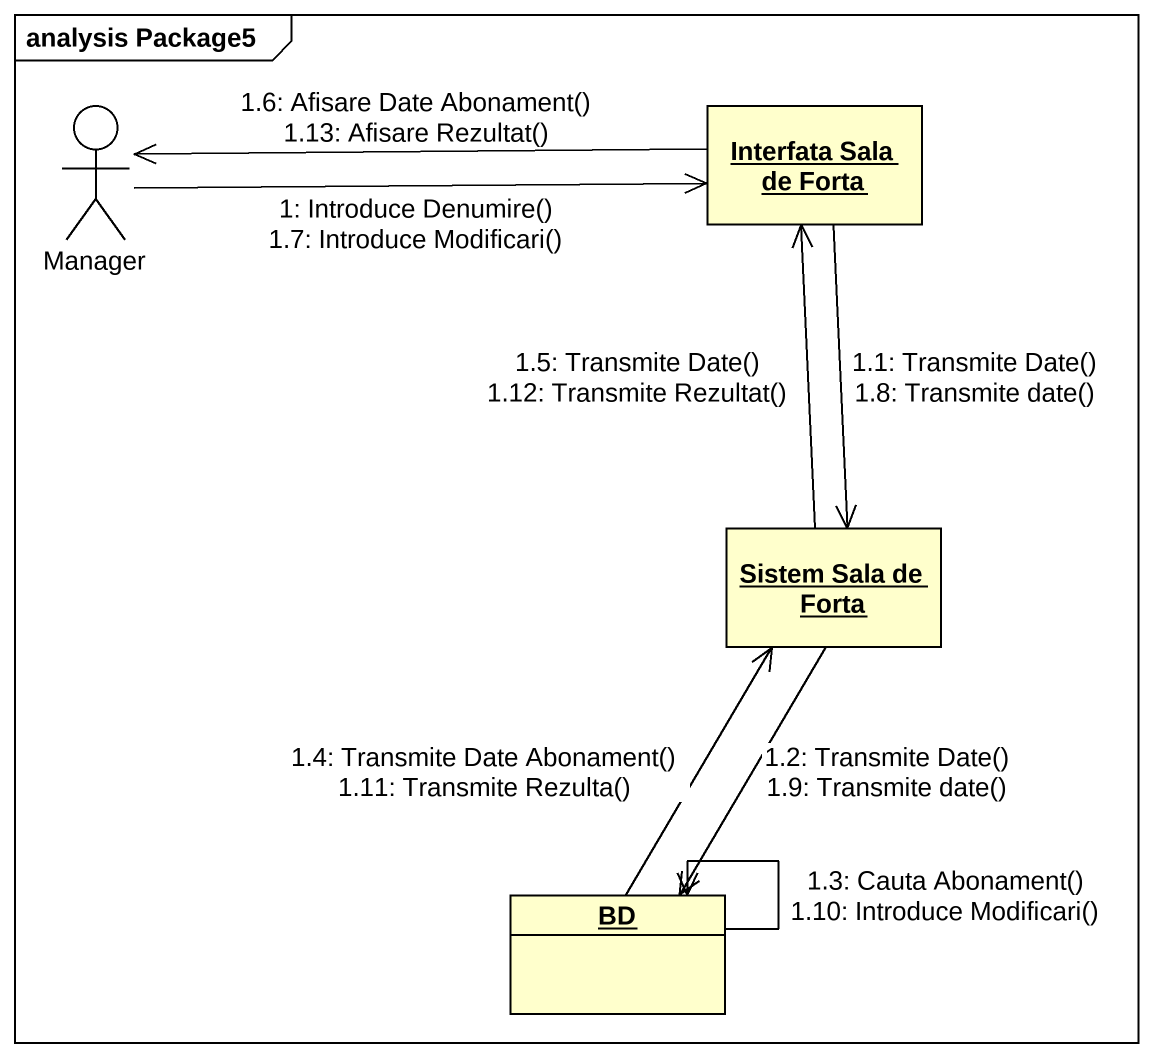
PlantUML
@startuml
mainframe analysis Package5
allowmixing
hide circle
hide empty members
actor Manager
object "Interfata Sala de Forta" as Interfata_Sala_de_Forta
object "Sistem Sala de Forta" as Sistem_Sala_de_Forta
object BD
Manager -right-> Interfata_Sala_de_Forta : 1: Introduce Denumire()\n1.7: Introduce Modificari()
Interfata_Sala_de_Forta --> Sistem_Sala_de_Forta : 1.1: Transmite Date()\n1.8: Transmite date()
Sistem_Sala_de_Forta --> BD : 1.2: Transmite Date()\n1.9: Transmite date()
BD --> BD : 1.3: Cauta Abonament()\n1.10: Introduce Modificari()
BD -up-> Sistem_Sala_de_Forta : 1.4: Transmite Date Abonament()\n1.11: Transmite Rezulta()
Sistem_Sala_de_Forta -up-> Interfata_Sala_de_Forta : 1.5: Transmite Date()\n1.12: Transmite Rezultat()
Interfata_Sala_de_Forta -left-> Manager : 1.6: Afisare Date Abonament()\n1.13: Afisare Rezultat()
@enduml
